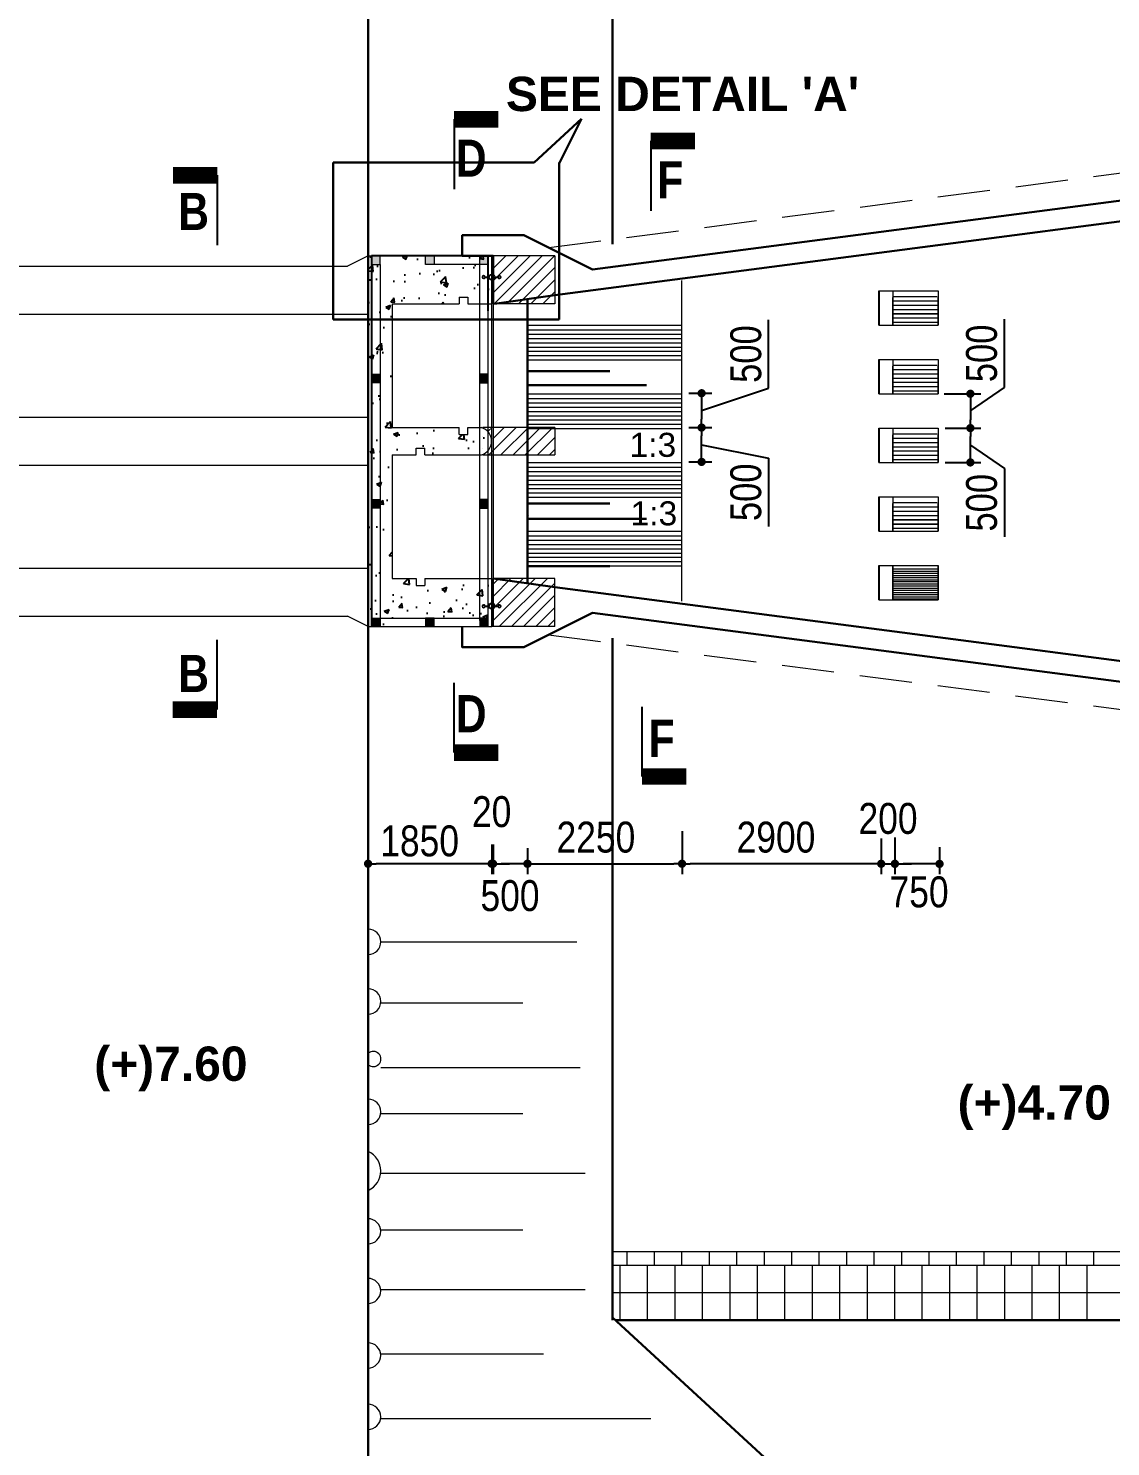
# Model space of a CAD drawing. Extents: x -358915 to 1258323, y -1667244 to -305611.
# Drawn here: x 172511 to 188271, y -1470152 to -1449496 of the extents above; entities that cross this region are included whole.
import ezdxf

# ---------------------------------------------------------------- set-up
doc = ezdxf.new("R2010")
doc.units = 0
doc.header["$LTSCALE"] = 300
doc.header["$MEASUREMENT"] = 0
for name, pattern in [('DASHED', [0.75, 0.5, -0.25]), ('DASHED2', [9.525, 6.35, -3.175]), ('DASHEDX2', [38.1, 25.4, -12.7]), ('HIDDEN', [0.375, 0.25, -0.125])]:
    doc.linetypes.add(name, pattern=pattern)
doc.layers.get('0').update_dxf_attribs({"linetype": 'CONTINUOUS'})
doc.layers.get('DEFPOINTS').update_dxf_attribs({"linetype": 'CONTINUOUS'})
for name, color, linetype, lineweight in [('Dim', 7, 'CONTINUOUS', 9), ('Dimension', 8, 'CONTINUOUS', 18), ('HATCH', 252, 'CONTINUOUS', 5), ('line2', 3, 'CONTINUOUS', 30), ('Railing', 8, 'CONTINUOUS', 0), ('Ralling', 5, 'CONTINUOUS', 18), ('slop', 8, 'CONTINUOUS', 9)]:
    doc.layers.add(name, color=color, linetype=linetype, lineweight=lineweight)
for name, color, linetype in [('DOTTED', 240, 'DASHED2'), ('HATCH-1', 8, 'CONTINUOUS'), ('LINE', 7, 'CONTINUOUS'), ('P1', 7, 'CONTINUOUS'), ('TEXT', 10, 'CONTINUOUS')]:
    doc.layers.add(name, color=color, linetype=linetype)
doc.styles.add('1-2', font='arial.ttf')
doc.styles.add('DIM', font='isocp3.shx')
doc.styles.add('dimText', font='ARIALN.TTF')
doc.styles.add('SH-T2', font='arial.ttf', dxfattribs={"width": 0.8})
doc.styles.add('text', font='ARIALN.TTF', dxfattribs={"height": 1.6})
doc.dimstyles.new('dim_240', dxfattribs={"dimtxt": 480, "dimasz": 480, "dimexe": 300, "dimexo": 200, "dimgap": 200, "dimtad": 1, "dimdec": 0, "dimzin": 0, "dimdsep": 46, "dimtxsty": 'DIM', "dimcen": 350, "dimclrd": 5, "dimclre": 5, "dimclrt": 7, "dimadec": 0, "dimazin": 0, "dimtfac": 1, "dimtdec": 0, "dimtmove": 0, "dimatfit": 3, "dimfxl": 20, "dimtolj": 1, "dimtzin": 0, "dimarcsym": 0})

# ---------------------------------------------------------------- blocks, each defined once
blk = doc.blocks.new('DS-3')
at = {"layer": 'Dim'}
h = blk.add_hatch(dxfattribs=at)
h.set_pattern_fill('ANSI31', color=8, scale=1000)
h.set_pattern_definition([(45, (-368944.44, -33694.11), (-88.388348, 88.388348), [])])
h.paths.add_polyline_path([(8700, 2700), (7800, 2700), (7800, 2000), (8700, 2000)])
h.paths.add_polyline_path([(7800, -2700), (8700, -2700), (8700, -2000), (7800, -2000)])
edge = h.paths.add_edge_path()
edge.add_line((8700, 0), (8700, 200))
edge.add_line((8700, 200), (7650, 200))
edge.add_arc((7591, 0), 208, -73.8048, 73.5759, ccw=False)
edge.add_line((7649, -200), (8701, -200))
edge.add_line((8701, -200), (8700, 0))
at = {"layer": 'HATCH-1', "ltscale": 2}
h = blk.add_hatch(dxfattribs=at)
h.set_pattern_fill('AR-CONC', color=8, scale=100, style=0)
h.paths.add_polyline_path([(7305, 2000), (7305, 2100), (7430, 2100), (7430, 2000), (7780, 2000), (7780, 2700), (5980, 2700), (5980, -2700), (7780, -2700), (7780, -2000), (6805, -2000), (6805, -2100), (6680, -2100), (6680, -2000), (6330, -2000), (6330, -200), (6680, -200), (6680, -100), (6805, -100), (6805, -200), (7630, -200, 0.748974), (7630, 200), (7430, 200), (7430, 100), (7305, 100), (7305, 200), (6330, 200), (6330, 2000)])
h = blk.add_hatch(dxfattribs=at)
h.set_pattern_fill('AR-CONC', color=8, scale=100, style=0)
h.paths.add_polyline_path([(-1245, 2503), (-1245, 2550), (-2120, 2550), (-2120, 2270, -0.419078), (-2071, 2232), (-2020, 2232, -8.877711), (-2020, 2222), (-2020, 2222, 8.877711), (-2020, 2232), (-2071, 2232), (-2071, 2222), (-2020, 2222, 8.882239), (-2020, 2232), (-2020, 2232, -8.877711), (-2020, 2222), (-2071, 2222, -0.419005), (-2120, 2184), (-2120, 1850), (-1770, 1850), (-1770, 1951), (-1645, 1951), (-1645, 1850), (-1245, 1850)])
h.paths.add_polyline_path([(-2016, 2227, 1), (-1982, 2227, 1)], flags=16)
h.paths.add_polyline_path([(-2020, 2222), (-2020, 2222, 8.867447), (-2020, 2232), (-2020, 2232), (-2020, 2232), (-2071, 2232), (-2071, 2232), (-2020, 2232, -8.867446)], flags=16)
h.paths.add_polyline_path([(-895, 2503), (-895, 2550), (-1245, 2550), (-1245, 2503), (-1245, 1850), (-895, 1850)])
h.paths.add_polyline_path([(-20, 2550), (-895, 2550), (-895, 2503), (-895, 1850), (-695, 1850), (-695, 1951), (-520, 1951), (-520, 1850), (-370, 1850), (-370, 350), (-520, 350), (-520, 224), (-695, 224), (-695, 350), (-895, 350), (-895, -350), (-695, -350), (-695, -249), (-695, -249), (-520, -249), (-520, -350), (-370, -350), (-370, -1850), (-520, -1850), (-520, -1950), (-695, -1950), (-695, -1850), (-895, -1850), (-895, -2550), (-20, -2550)])
h.paths.add_polyline_path([(-895, 350), (-1245, 350), (-1245, -350), (-895, -350)])
h.paths.add_polyline_path([(-1245, 350), (-1645, 350), (-1645, 223), (-1770, 223), (-1770, 350), (-1902, 350, 0.620862), (-1903, -350), (-1770, -350), (-1770, -249), (-1770, -249), (-1645, -249), (-1645, -350), (-1245, -350)])
h.paths.add_polyline_path([(-1245, -1850), (-1645, -1850), (-1645, -1950), (-1770, -1950), (-1770, -1850), (-2120, -1850), (-2120, -2174, -0.418968), (-2071, -2213), (-2020, -2213, -8.857815), (-2020, -2223), (-2020, -2223, 8.867447), (-2020, -2213), (-2020, -2213, -8.867447), (-2020, -2223), (-2020, -2223, 8.872577), (-2020, -2213), (-2071, -2213), (-2071, -2223), (-2020, -2223, 8.877711), (-2020, -2213), (-2020, -2213, -8.862934), (-2020, -2223), (-2020, -2223, 8.872576), (-2020, -2213), (-2020, -2213, -8.872577), (-2020, -2223), (-2071, -2223, -0.41897), (-2120, -2261), (-2120, -2550), (-1245, -2550)])
h.paths.add_polyline_path([(-2016, -2218, -1), (-1982, -2218, -1)], flags=16)
h.paths.add_polyline_path([(-895, -1850), (-1245, -1850), (-1245, -2550), (-895, -2550)])
at = {"color": 1, "elevation": 0}
for points in [[(7800, -2700), (7780, -2700), (7780, 2700), (7800, 2700)], [(-2120, -2550), (-2140, -2550), (-2140, 2550), (-2120, 2550)]]:
    blk.add_lwpolyline(points, close=True, dxfattribs=at)
at = {"lineweight": 18, "elevation": 0}
blk.add_lwpolyline([(-2120, -1850), (-2120, -2550), (-20, -2550), (-20, 2550), (-2120, 2550), (-2120, 1850), (-1770, 1850), (-1770, 1951), (-1645, 1951), (-1645, 1850), (-695, 1850), (-695, 1951), (-520, 1951), (-520, 1850), (-370, 1850), (-370, 350), (-520, 350), (-520, 224), (-695, 224), (-695, 350), (-1645, 350), (-1645, 223), (-1770, 223), (-1770, 350), (-1902, 350, 0.620862), (-1903, -350), (-1770, -350), (-1770, -249), (-1645, -249), (-1645, -350), (-695, -350), (-695, -249), (-520, -249), (-520, -350), (-370, -350), (-370, -1850), (-520, -1850), (-520, -1950), (-695, -1950), (-695, -1850), (-1645, -1850), (-1645, -1950), (-1770, -1950), (-1770, -1850), (-2120, -1850)], format="xyb", dxfattribs=at)
at = {"color": 7, "elevation": 0}
blk.add_lwpolyline([(-2120, 2550), (-2120, -2550)], dxfattribs=at)
at = {"layer": 'Dim', "color": 0, "linetype": 'DASHED2', "lineweight": 18, "ltscale": 700}
for p, q in [((8700, 2700, 0), (7800, 2700, 0)), ((8700, 2700, 0), (8700, 2000, 0)), ((8700, 2000, 0), (7800, 2000, 0)), ((8700, 200, 0), (7650, 200, 0)), ((7649, -200, 0), (8701, -200, 0)), ((8700, -2000, 0), (7800, -2000, 0)), ((8700, -2700, 0), (8700, -2000, 0)), ((8700, -2700, 0), (7800, -2700, 0))]:
    blk.add_line(p, q, dxfattribs=at)
at = {"layer": 'Dim', "color": 16, "linetype": 'Continuous'}
blk.add_line((1576, -2548, 0), (1576, -2548, 0), dxfattribs=at)
at = {"layer": 'Dim', "lineweight": 18, "ltscale": 500, "elevation": 0}
for points in [[(7685, 2395), (7735, 2395)], [(7685, 2395), (7735, 2395)], [(7685, 2395), (7735, 2395)], [(7685, 2395), (7735, 2395)], [(7685, 2385), (7735, 2385)], [(7685, 2385), (7735, 2385)], [(7685, 2385), (7735, 2385)], [(7685, 2385), (7735, 2385)], [(7822, 2395), (7872, 2395)], [(7822, 2395), (7872, 2395)], [(7822, 2395), (7872, 2395)], [(7822, 2395), (7872, 2395)], [(7822, 2385), (7872, 2385)], [(7822, 2385), (7872, 2385)], [(7822, 2385), (7872, 2385)], [(7822, 2385), (7872, 2385)], [(-2207, 2232), (-2158, 2232)], [(-2207, 2232), (-2158, 2232)], [(-2207, 2232), (-2158, 2232)], [(-2207, 2232), (-2158, 2232)], [(-2207, 2222), (-2158, 2222)], [(-2207, 2222), (-2158, 2222)], [(-2207, 2222), (-2158, 2222)], [(-2207, 2222), (-2158, 2222)], [(-2071, 2232), (-2020, 2232)], [(-2071, 2232), (-2020, 2232)], [(-2071, 2232), (-2020, 2232)], [(-2071, 2232), (-2020, 2232)], [(-2071, 2222), (-2020, 2222)], [(-2071, 2222), (-2020, 2222)], [(-2071, 2222), (-2020, 2222)], [(-2071, 2222), (-2020, 2222)], [(-2207, -2213), (-2158, -2213)], [(-2207, -2213), (-2158, -2213)], [(-2207, -2213), (-2158, -2213)], [(-2207, -2213), (-2158, -2213)], [(-2207, -2223), (-2158, -2223)], [(-2207, -2223), (-2158, -2223)], [(-2207, -2223), (-2158, -2223)], [(-2207, -2223), (-2158, -2223)], [(-2071, -2213), (-2020, -2213)], [(-2071, -2213), (-2020, -2213)], [(-2071, -2213), (-2020, -2213)], [(-2071, -2213), (-2020, -2213)], [(-2071, -2223), (-2020, -2223)], [(-2071, -2223), (-2020, -2223)], [(-2071, -2223), (-2020, -2223)], [(-2071, -2223), (-2020, -2223)], [(7685, -2398), (7735, -2398)], [(7685, -2398), (7735, -2398)], [(7685, -2398), (7735, -2398)], [(7685, -2398), (7735, -2398)], [(7685, -2408), (7735, -2408)], [(7685, -2408), (7735, -2408)], [(7685, -2408), (7735, -2408)], [(7685, -2408), (7735, -2408)], [(7822, -2398), (7872, -2398)], [(7822, -2398), (7872, -2398)], [(7822, -2398), (7872, -2398)], [(7822, -2398), (7872, -2398)], [(7822, -2408), (7872, -2408)], [(7822, -2408), (7872, -2408)], [(7822, -2408), (7872, -2408)], [(7822, -2408), (7872, -2408)]]:
    blk.add_lwpolyline(points, dxfattribs=at)
at = {"layer": 'Dim', "color": 0, "linetype": 'DASHED2', "lineweight": 18, "ltscale": 700, "elevation": 0}
blk.add_lwpolyline([(8700, 200), (8701, -200)], dxfattribs=at)
at = {"layer": 'Dim', "lineweight": 18, "ltscale": 500}
for centre, radius in [((7663, 2390, 0), 17.1), ((7663, 2390, 0), 17.1), ((7663, 2390, 0), 17.1), ((7663, 2390, 0), 17.1), ((7780, 2389, 0), 43.7), ((7780, 2389, 0), 43.7), ((7780, 2389, 0), 43.7), ((7780, 2389, 0), 43.7), ((7780, 2389, 0), 34.7), ((7894, 2390, 0), 17.1), ((7894, 2390, 0), 17.1), ((7894, 2390, 0), 17.1), ((7894, 2390, 0), 17.1), ((-2229, 2227, 0), 17.1), ((-2229, 2227, 0), 17.1), ((-2229, 2227, 0), 17.1), ((-2229, 2227, 0), 17.1), ((-2114, 2227, 0), 43.7), ((-2114, 2227, 0), 43.7), ((-2114, 2227, 0), 43.7), ((-2114, 2227, 0), 43.7), ((-2114, 2227, 0), 33.9), ((-2114, 2227, 0), 33.9), ((-2114, 2227, 0), 33.9), ((-2114, 2227, 0), 33.9), ((-1999, 2227, 0), 17.1), ((-2229, -2218, 0), 17.1), ((-2229, -2218, 0), 17.1), ((-2229, -2218, 0), 17.1), ((-2229, -2218, 0), 17.1), ((-2114, -2218, 0), 43.7), ((-2114, -2218, 0), 43.7), ((-2114, -2218, 0), 43.7), ((-2114, -2218, 0), 43.7), ((-2114, -2218, 0), 33.9), ((-2114, -2218, 0), 33.9), ((-2114, -2218, 0), 33.9), ((-2114, -2218, 0), 33.9), ((-1999, -2218, 0), 17.1), ((7663, -2403, 0), 17.1), ((7663, -2403, 0), 17.1), ((7663, -2403, 0), 17.1), ((7663, -2403, 0), 17.1), ((7780, -2401, 0), 43.7), ((7780, -2401, 0), 43.7), ((7780, -2401, 0), 43.7), ((7780, -2401, 0), 43.7), ((7780, -2401, 0), 34.7), ((7894, -2403, 0), 17.1), ((7894, -2403, 0), 17.1), ((7894, -2403, 0), 17.1), ((7894, -2403, 0), 17.1)]:
    blk.add_circle(centre, radius, dxfattribs=at)
for centre, start, end in [((7663, 2390, 0), 12.861, 347.139), ((7663, 2390, 0), 12.861, 347.139), ((7663, 2390, 0), 12.861, 347.139), ((7663, 2390, 0), 12.861, 347.139), ((7894, 2390, 0), 192.861, 167.139), ((7894, 2390, 0), 192.861, 167.139), ((7894, 2390, 0), 192.861, 167.139), ((7894, 2390, 0), 192.861, 167.139), ((-2229, 2227, 0), 12.861, 347.139), ((-2229, 2227, 0), 12.861, 347.139), ((-2229, 2227, 0), 12.861, 347.139), ((-2229, 2227, 0), 12.861, 347.139), ((-1999, 2227, 0), 192.861, 167.139), ((-1999, 2227, 0), 192.861, 167.139), ((-1999, 2227, 0), 192.861, 167.139), ((-1999, 2227, 0), 192.861, 167.139), ((-2229, -2218, 0), 12.861, 347.139), ((-2229, -2218, 0), 12.861, 347.139), ((-2229, -2218, 0), 12.861, 347.139), ((-2229, -2218, 0), 12.861, 347.139), ((-1999, -2218, 0), 192.861, 167.139), ((-1999, -2218, 0), 192.861, 167.139), ((-1999, -2218, 0), 192.861, 167.139), ((-1999, -2218, 0), 192.861, 167.139), ((7663, -2403, 0), 12.861, 347.139), ((7663, -2403, 0), 12.861, 347.139), ((7663, -2403, 0), 12.861, 347.139), ((7663, -2403, 0), 12.861, 347.139), ((7894, -2403, 0), 192.861, 167.139), ((7894, -2403, 0), 192.861, 167.139), ((7894, -2403, 0), 192.861, 167.139), ((7894, -2403, 0), 192.861, 167.139)]:
    blk.add_arc(centre, 22, start, end, dxfattribs=at)
at = {"layer": 'LINE', "lineweight": 18}
for p, q in [((-1770, 1850, 0), (-1770, 1951, 0)), ((-1770, -350, 0), (-1770, -249, 0)), ((-1770, -249, 0), (-1645, -249, 0)), ((-1645, -249, 0), (-1645, -350, 0)), ((-695, -350, 0), (-695, -249, 0)), ((-695, -249, 0), (-520, -249, 0)), ((-520, -249, 0), (-520, -350, 0))]:
    blk.add_line(p, q, dxfattribs=at)
at = {"layer": 'LINE', "color": 8, "linetype": 'DASHED', "lineweight": 18, "ltscale": 600000}
for p, q in [((-20, 350, 0), (5980, 350, 0)), ((-20, -350, 0), (5978, -350, 0))]:
    blk.add_line(p, q, dxfattribs=at)
at = {"layer": 'LINE', "lineweight": 18, "ltscale": 2, "elevation": 0}
for points in [[(5980, 2700), (7780, 2700)], [(5980, 2700), (5980, -2700)], [(7780, 2700), (7780, 2000)], [(7305, 2100), (7430, 2100)], [(7305, 2100), (7305, 2000)], [(7430, 2100), (7430, 2000)], [(6330, 2000), (7305, 2000)], [(6330, 2000), (6330, 200)], [(7430, 2000), (7780, 2000)], [(6330, 200), (7305, 200)], [(7305, 100), (7305, 200)], [(7305, 100), (7430, 100)], [(7430, 200), (7630, 200)], [(7430, 100), (7430, 200)], [(6330, -200), (6680, -200)], [(6330, -200), (6330, -2000)], [(6680, -100), (6805, -100)], [(6680, -200), (6680, -100)], [(6805, -200), (6805, -100)], [(6805, -200), (7630, -200)], [(7780, 0), (7780, 0)], [(6330, -2000), (6680, -2000)], [(6680, -2000), (6680, -2100)], [(6805, -2000), (7780, -2000)], [(6805, -2000), (6805, -2100)], [(7780, -2000), (7780, -2700)], [(6680, -2100), (6805, -2100)], [(5980, -2700), (7780, -2700)]]:
    blk.add_lwpolyline(points, dxfattribs=at)
at = {"layer": 'LINE', "color": 8, "linetype": 'DASHED', "lineweight": 18, "ltscale": 600000, "elevation": 0}
for points in [[(-20, 1850), (5980, 1850)], [(-20, -1850), (5980, -1850)]]:
    blk.add_lwpolyline(points, dxfattribs=at)
at = {"layer": 'LINE', "lineweight": 18, "ltscale": 2}
blk.add_arc((7571, 0, 0), 208, 286.2767, 73.7233, dxfattribs=at)
at = {"layer": 'Ralling', "color": 7, "lineweight": 18, "ltscale": 150}
for p, q in [((-170, 2550, 0), (5680, 2550, 0)), ((-20, -2550, 0), (5680, -2550, 0))]:
    blk.add_line(p, q, dxfattribs=at)
at = {"layer": 'Ralling', "color": 7, "lineweight": 18, "ltscale": 150, "elevation": 0}
for points in [[(5980, 2700), (5680, 2550)], [(5980, -2700), (5680, -2550)]]:
    blk.add_lwpolyline(points, dxfattribs=at)
blk = doc.blocks.new('_Dot')
at = {"color": 0, "linetype": 'ByBlock', "lineweight": -2}
blk.add_line((-0.5, 0), (-1, 0), dxfattribs=at)
at = {"color": 0, "linetype": 'ByBlock', "const_width": 0.5}
blk.add_lwpolyline([(-0.25, 0, 1), (0.25, 0, 1)], format="xyb", close=True, dxfattribs=at)
blk = doc.blocks.new('*D183')
at = {"layer": 'DEFPOINTS', "color": 0, "transparency": 16777216}
for p in [(185130, -1461367), (185780, -1461321), (185130, -1461665)]:
    blk.add_point(p, dxfattribs=at)
at = {"layer": 'Dim', "color": 5, "lineweight": -2, "transparency": 16777216}
for p, q in [((185780, -1461421), (185780, -1461815)), ((185130, -1461467), (185130, -1461815)), ((185660, -1461665), (185250, -1461665))]:
    blk.add_line(p, q, dxfattribs=at)
at = {"layer": 'Dim', "color": 5, "lineweight": -2, "transparency": 16777216, "xscale": 120, "yscale": 120, "zscale": 120, "rotation": 180}
blk.add_blockref('_Dot', (185130, -1461665), dxfattribs=at)
at = {"layer": 'Dim', "color": 5, "lineweight": -2, "transparency": 16777216, "xscale": 120, "yscale": 120, "zscale": 120}
blk.add_blockref('_Dot', (185780, -1461665), dxfattribs=at)
at = {"layer": 'Dim', "color": 7, "transparency": 16777216, "insert": (185482, -1462076), "char_height": 450, "attachment_point": 5, "style": 'dimText'}
blk.add_mtext('\\A1;750', dxfattribs=at)
blk = doc.blocks.new('*D184')
at = {"layer": 'DEFPOINTS', "color": 0, "transparency": 16777216}
for p in [(177458, -1461100), (179258, -1461385), (177458, -1461663)]:
    blk.add_point(p, dxfattribs=at)
at = {"layer": 'Dim', "color": 5, "lineweight": -2, "transparency": 16777216}
for p, q in [((177458, -1461200), (177458, -1461813)), ((179258, -1461485), (179258, -1461813)), ((179138, -1461663), (177578, -1461663))]:
    blk.add_line(p, q, dxfattribs=at)
at = {"layer": 'Dim', "color": 5, "lineweight": -2, "transparency": 16777216, "xscale": 120, "yscale": 120, "zscale": 120, "rotation": 180}
blk.add_blockref('_Dot', (177458, -1461663), dxfattribs=at)
at = {"layer": 'Dim', "color": 5, "lineweight": -2, "transparency": 16777216, "xscale": 120, "yscale": 120, "zscale": 120}
blk.add_blockref('_Dot', (179258, -1461663), dxfattribs=at)
at = {"layer": 'Dim', "color": 7, "transparency": 16777216, "insert": (178209, -1461333), "char_height": 450, "attachment_point": 5, "style": 'dimText'}
blk.add_mtext('\\A1;1850', dxfattribs=at)
blk = doc.blocks.new('*D185')
at = {"layer": 'DEFPOINTS', "color": 0, "transparency": 16777216}
for p in [(184930, -1461196), (185130, -1461183), (185130, -1461663)]:
    blk.add_point(p, dxfattribs=at)
at = {"layer": 'Dim', "color": 5, "lineweight": -2, "transparency": 16777216}
for p, q in [((184930, -1461296), (184930, -1461813)), ((185130, -1461283), (185130, -1461813)), ((184810, -1461663), (184690, -1461663)), ((184930, -1461663), (185130, -1461663)), ((185250, -1461663), (185370, -1461663))]:
    blk.add_line(p, q, dxfattribs=at)
at = {"layer": 'Dim', "color": 5, "lineweight": -2, "transparency": 16777216, "xscale": 120, "yscale": 120, "zscale": 120}
blk.add_blockref('_Dot', (184930, -1461663), dxfattribs=at)
at = {"layer": 'Dim', "color": 5, "lineweight": -2, "transparency": 16777216, "xscale": 120, "yscale": 120, "zscale": 120, "rotation": 180}
blk.add_blockref('_Dot', (185130, -1461663), dxfattribs=at)
at = {"layer": 'Dim', "color": 7, "transparency": 16777216, "insert": (185030, -1461006), "char_height": 450, "attachment_point": 5, "style": 'dimText'}
blk.add_mtext('\\A1;200', dxfattribs=at)
blk = doc.blocks.new('*D186')
at = {"layer": 'DEFPOINTS', "color": 0, "transparency": 16777216}
for p in [(179278, -1461336), (179778, -1461336), (179278, -1461663)]:
    blk.add_point(p, dxfattribs=at)
at = {"layer": 'Dim', "color": 5, "lineweight": -2, "transparency": 16777216}
for p, q in [((179278, -1461436), (179278, -1461813)), ((179778, -1461436), (179778, -1461813)), ((179658, -1461663), (179398, -1461663))]:
    blk.add_line(p, q, dxfattribs=at)
at = {"layer": 'Dim', "color": 5, "lineweight": -2, "transparency": 16777216, "xscale": 120, "yscale": 120, "zscale": 120, "rotation": 180}
blk.add_blockref('_Dot', (179278, -1461663), dxfattribs=at)
at = {"layer": 'Dim', "color": 5, "lineweight": -2, "transparency": 16777216, "xscale": 120, "yscale": 120, "zscale": 120}
blk.add_blockref('_Dot', (179778, -1461663), dxfattribs=at)
at = {"layer": 'Dim', "color": 7, "transparency": 16777216, "insert": (179525, -1462130), "char_height": 450, "attachment_point": 5, "style": 'dimText'}
blk.add_mtext('\\A1;500', dxfattribs=at)
blk = doc.blocks.new('*D188')
at = {"layer": 'DEFPOINTS', "color": 0, "transparency": 16777216}
for p in [(179258, -1461284), (179278, -1461284), (179278, -1461663)]:
    blk.add_point(p, dxfattribs=at)
at = {"layer": 'Dim', "color": 5, "lineweight": -2, "transparency": 16777216}
for p, q in [((179258, -1461384), (179258, -1461813)), ((179278, -1461384), (179278, -1461813)), ((179138, -1461663), (179018, -1461663)), ((179258, -1461663), (179278, -1461663)), ((179398, -1461663), (179518, -1461663))]:
    blk.add_line(p, q, dxfattribs=at)
at = {"layer": 'Dim', "color": 5, "lineweight": -2, "transparency": 16777216, "xscale": 120, "yscale": 120, "zscale": 120}
blk.add_blockref('_Dot', (179258, -1461663), dxfattribs=at)
at = {"layer": 'Dim', "color": 5, "lineweight": -2, "transparency": 16777216, "xscale": 120, "yscale": 120, "zscale": 120, "rotation": 180}
blk.add_blockref('_Dot', (179278, -1461663), dxfattribs=at)
at = {"layer": 'Dim', "color": 7, "transparency": 16777216, "insert": (179258, -1460907), "char_height": 450, "attachment_point": 5, "style": 'dimText'}
blk.add_mtext('\\A1;20', dxfattribs=at)
blk = doc.blocks.new('sec')
at = {"layer": 'TEXT', "color": 5, "const_width": 200}
blk.add_lwpolyline([(0, 0), (0, 537)], dxfattribs=at)
at = {"layer": 'TEXT', "color": 5}
blk.add_lwpolyline([(0, 0), (-848, 0)], dxfattribs=at)
blk = doc.blocks.new('*D207')
at = {"layer": 'DEFPOINTS', "color": 0, "transparency": 16777216}
for p in [(182030, -1461089), (179780, -1461336), (182030, -1461663)]:
    blk.add_point(p, dxfattribs=at)
at = {"layer": 'Dim', "color": 5, "lineweight": -2, "transparency": 16777216}
for p, q in [((182030, -1461189), (182030, -1461813)), ((179780, -1461436), (179780, -1461813)), ((179900, -1461663), (181910, -1461663))]:
    blk.add_line(p, q, dxfattribs=at)
at = {"layer": 'Dim', "color": 5, "lineweight": -2, "transparency": 16777216, "xscale": 120, "yscale": 120, "zscale": 120, "rotation": 180}
blk.add_blockref('_Dot', (179780, -1461663), dxfattribs=at)
at = {"layer": 'Dim', "color": 5, "lineweight": -2, "transparency": 16777216, "xscale": 120, "yscale": 120, "zscale": 120}
blk.add_blockref('_Dot', (182030, -1461663), dxfattribs=at)
at = {"layer": 'Dim', "color": 7, "transparency": 16777216, "insert": (180776, -1461278), "char_height": 450, "attachment_point": 5, "style": 'dimText'}
blk.add_mtext('\\A1;2250', dxfattribs=at)
blk = doc.blocks.new('*D208')
at = {"layer": 'DEFPOINTS', "color": 0, "transparency": 16777216}
for p in [(182030, -1461089), (184930, -1461241), (182030, -1461663)]:
    blk.add_point(p, dxfattribs=at)
at = {"layer": 'Dim', "color": 5, "lineweight": -2, "transparency": 16777216}
for p, q in [((182030, -1461189), (182030, -1461813)), ((184930, -1461341), (184930, -1461813)), ((184810, -1461663), (182150, -1461663))]:
    blk.add_line(p, q, dxfattribs=at)
at = {"layer": 'Dim', "color": 5, "lineweight": -2, "transparency": 16777216, "xscale": 120, "yscale": 120, "zscale": 120, "rotation": 180}
blk.add_blockref('_Dot', (182030, -1461663), dxfattribs=at)
at = {"layer": 'Dim', "color": 5, "lineweight": -2, "transparency": 16777216, "xscale": 120, "yscale": 120, "zscale": 120}
blk.add_blockref('_Dot', (184930, -1461663), dxfattribs=at)
at = {"layer": 'Dim', "color": 7, "transparency": 16777216, "insert": (183398, -1461278), "char_height": 450, "attachment_point": 5, "style": 'dimText'}
blk.add_mtext('\\A1;2900', dxfattribs=at)
blk = doc.blocks.new('Ralling02')
at = {"layer": 'Dim'}
h = blk.add_hatch(dxfattribs=at)
h.set_pattern_fill('ANSI31', color=15)
h.set_pattern_definition([(45, (350, -100), (-0.0883883476, 0.0883883476), [])])
h.paths.add_polyline_path([(-1700, -5275), (-1700, -5400), (-1575, -5400), (-1575, -5275)])
h = blk.add_hatch(dxfattribs=at)
h.set_pattern_fill('ANSI31', color=15)
h.set_pattern_definition([(45, (199.9996, -100), (-0.0883883476, 0.0883883476), [])])
h.paths.add_polyline_path([(-788, -5400), (-788, -5275), (-913, -5275), (-913, -5400)])
h = blk.add_hatch(dxfattribs=at)
h.set_pattern_fill('ANSI31', color=15)
h.set_pattern_definition([(45, (50, -100), (-0.0883883476, 0.0883883476), [])])
h.paths.add_polyline_path([(0, -5275), (-125, -5275), (-125, -5400), (0, -5400)])
at = {"layer": 'slop'}
h = blk.add_hatch(color=15, dxfattribs=at)
h.paths.add_polyline_path([(-1700, 0), (-1700, -125), (-1575, -125), (-1575, 0)])
h.paths.add_polyline_path([(-913, 0), (-913, -125), (-788, -125), (-788, 0)])
h.paths.add_polyline_path([(0, 0), (-125, 0), (-125, -125), (0, -125)])
for points in [[(-1575, -1725), (-1700, -1725), (-1700, -1850), (-1575, -1850)], [(0, -1725), (-125, -1725), (-125, -1850), (0, -1850)], [(-1575, -3550), (-1700, -3550), (-1700, -3675), (-1575, -3675)], [(0, -3550), (-125, -3550), (-125, -3675), (0, -3675)]]:
    blk.add_hatch(color=15, dxfattribs=at).paths.add_polyline_path(points)
at = {"layer": 'Dim', "ltscale": 500}
blk.add_lwpolyline([(-1700, -5400), (0, -5400), (0, 0), (-1700, 0)], close=True, dxfattribs=at)
blk.add_lwpolyline([(-1575, -125), (-1575, -125), (-1575, -5275), (-125, -5275), (-125, -125), (-913, -125)], dxfattribs=at)
at = {"layer": 'P1', "color": 8, "linetype": 'DASHED', "ltscale": 800000}
for p, q in [((0, 0), (-1700, 0)), ((-1700, 0), (-1700, -5400)), ((0, -801), (0, 0))]:
    blk.add_line(p, q, dxfattribs=at)
at = {"layer": 'Railing', "ltscale": 500}
for points in [[(-1700, -125), (-1575, -125), (-1575, 0), (-1700, 0)], [(0, -125), (-125, -125), (-125, 0), (0, 0)], [(-788, -125), (-913, -125), (-913, 0), (-788, 0)], [(-1700, -1725), (-1575, -1725), (-1575, -1850), (-1700, -1850)], [(0, -1725), (-125, -1725), (-125, -1850), (0, -1850)], [(-1700, -3550), (-1575, -3550), (-1575, -3675), (-1700, -3675)], [(0, -3550), (-125, -3550), (-125, -3675), (0, -3675)], [(-1700, -5275), (-1575, -5275), (-1575, -5400), (-1700, -5400)], [(-788, -5275), (-913, -5275), (-913, -5400), (-788, -5400)], [(0, -5275), (-125, -5275), (-125, -5400), (0, -5400)]]:
    blk.add_lwpolyline(points, close=True, dxfattribs=at)
blk = doc.blocks.new('*D1375')
at = {"layer": 'DEFPOINTS', "color": 0, "transparency": 16777216}
for p in [(182029, -1455310), (182315, -1455310), (182029, -1455810)]:
    blk.add_point(p, dxfattribs=at)
at = {"layer": 'Dim', "color": 5, "lineweight": -2, "transparency": 16777216}
for p, q in [((182129, -1455310), (182465, -1455310)), ((182315, -1455690), (182315, -1455430)), ((182315, -1455560), (183291, -1455756)), ((182129, -1455810), (182465, -1455810)), ((183291, -1455756), (183291, -1456750))]:
    blk.add_line(p, q, dxfattribs=at)
at = {"layer": 'Dim', "color": 5, "lineweight": -2, "transparency": 16777216, "xscale": 120, "yscale": 120, "zscale": 120}
for p, rotation in [((182315, -1455310), 90), ((182315, -1455810), 270)]:
    blk.add_blockref('_Dot', p, dxfattribs=dict(at, rotation=rotation))
at = {"layer": 'Dim', "color": 7, "transparency": 16777216, "insert": (182961, -1456253), "char_height": 450, "attachment_point": 5, "rotation": 90, "style": 'SH-T2'}
blk.add_mtext('\\A1;500', dxfattribs=at)
blk = doc.blocks.new('*D1376')
at = {"layer": 'DEFPOINTS', "color": 0, "transparency": 16777216}
for p in [(185748, -1454818), (185761, -1455318), (186229, -1455318)]:
    blk.add_point(p, dxfattribs=at)
at = {"layer": 'Dim', "color": 5, "lineweight": -2, "transparency": 16777216}
for p, q in [((186724, -1454727), (186724, -1453733)), ((185848, -1454818), (186379, -1454818)), ((186229, -1455068), (186724, -1454727)), ((186229, -1454938), (186229, -1455198)), ((185861, -1455318), (186379, -1455318))]:
    blk.add_line(p, q, dxfattribs=at)
at = {"layer": 'Dim', "color": 5, "lineweight": -2, "transparency": 16777216, "xscale": 120, "yscale": 120, "zscale": 120}
for p, rotation in [((186229, -1454818), 90), ((186229, -1455318), 270)]:
    blk.add_blockref('_Dot', p, dxfattribs=dict(at, rotation=rotation))
at = {"layer": 'Dim', "color": 7, "transparency": 16777216, "insert": (186394, -1454230), "char_height": 450, "attachment_point": 5, "rotation": 90, "style": 'SH-T2'}
blk.add_mtext('\\A1;500', dxfattribs=at)
blk = doc.blocks.new('*D1377')
at = {"layer": 'DEFPOINTS', "color": 0, "transparency": 16777216}
for p in [(182029, -1454810), (182029, -1455310), (182315, -1455310)]:
    blk.add_point(p, dxfattribs=at)
at = {"layer": 'Dim', "color": 5, "lineweight": -2, "transparency": 16777216}
for p, q in [((183291, -1454737), (183291, -1453743)), ((182129, -1454810), (182465, -1454810)), ((182315, -1455060), (183291, -1454737)), ((182315, -1454930), (182315, -1455190)), ((182129, -1455310), (182465, -1455310))]:
    blk.add_line(p, q, dxfattribs=at)
at = {"layer": 'Dim', "color": 5, "lineweight": -2, "transparency": 16777216, "xscale": 120, "yscale": 120, "zscale": 120}
for p, rotation in [((182315, -1454810), 90), ((182315, -1455310), 270)]:
    blk.add_blockref('_Dot', p, dxfattribs=dict(at, rotation=rotation))
at = {"layer": 'Dim', "color": 7, "transparency": 16777216, "insert": (182961, -1454240), "char_height": 450, "attachment_point": 5, "rotation": 90, "style": 'SH-T2'}
blk.add_mtext('\\A1;500', dxfattribs=at)
blk = doc.blocks.new('*D1378')
at = {"layer": 'DEFPOINTS', "color": 0, "transparency": 16777216}
for p in [(185761, -1455318), (186229, -1455318), (185761, -1455818)]:
    blk.add_point(p, dxfattribs=at)
at = {"layer": 'Dim', "color": 5, "lineweight": -2, "transparency": 16777216}
for p, q in [((185861, -1455318), (186379, -1455318)), ((186229, -1455698), (186229, -1455438)), ((186229, -1455568), (186724, -1455908)), ((185861, -1455818), (186379, -1455818)), ((186724, -1455908), (186724, -1456902))]:
    blk.add_line(p, q, dxfattribs=at)
at = {"layer": 'Dim', "color": 5, "lineweight": -2, "transparency": 16777216, "xscale": 120, "yscale": 120, "zscale": 120}
for p, rotation in [((186229, -1455318), 90), ((186229, -1455818), 270)]:
    blk.add_blockref('_Dot', p, dxfattribs=dict(at, rotation=rotation))
at = {"layer": 'Dim', "color": 7, "transparency": 16777216, "insert": (186394, -1456405), "char_height": 450, "attachment_point": 5, "rotation": 90, "style": 'SH-T2'}
blk.add_mtext('\\A1;500', dxfattribs=at)

msp = doc.modelspace()

# ---------------------------------------------------------------- hatches: boundary and pattern name
at = {"layer": 'Dimension', "lineweight": 13, "ltscale": 2}
h = msp.add_hatch(dxfattribs=at)
h.set_pattern_fill('ANSI31', color=14, scale=500, angle=135, style=0)
h.set_pattern_definition([(7e-15, (348536.16, 1098.65), (1e-14, -62.5), [])])
h.paths.add_polyline_path([(185098.6, -1453797), (185747.5, -1453797), (185747.5, -1453347), (185097.5, -1453347)])
h = msp.add_hatch(dxfattribs=at)
h.set_pattern_fill('ANSI31', color=14, scale=500, angle=135, style=0)
h.set_pattern_definition([(7e-15, (348536.16, 161.434), (1e-14, -62.5), [])])
h.paths.add_polyline_path([(185098.6, -1453834.2), (185747.5, -1453834.2), (185747.5, -1453384.2), (185097.5, -1453384.2)])
h = msp.add_hatch(dxfattribs=at)
h.set_pattern_fill('ANSI31', color=14, scale=500, angle=135, style=0)
h.set_pattern_definition([(7e-15, (348167.67, -74.926), (1e-14, -62.5), [])])
h.paths.add_polyline_path([(179778.8, -1453825.6), (179778.8, -1454325.6), (182029.1, -1454325.6), (182029.1, -1453825.6)])
h.paths.add_polyline_path([(179778.8, -1454825.6), (179778.8, -1455325.6), (182029.1, -1455325.6), (182029.1, -1454825.6)])
h.paths.add_polyline_path([(179778.8, -1455826), (179778.8, -1456326), (182029.1, -1456326), (182029.1, -1455826)])
h.paths.add_polyline_path([(179778.8, -1456826), (179778.8, -1457326), (182029.1, -1457326), (182029.1, -1456826)])
h = msp.add_hatch(dxfattribs=at)
h.set_pattern_fill('ANSI31', color=14, scale=500, angle=135, style=0)
h.set_pattern_definition([(7e-15, (348536.16, -838.566), (1e-14, -62.5), [])])
h.paths.add_polyline_path([(185098.6, -1454834.2), (185747.5, -1454834.2), (185747.5, -1454384.2), (185097.5, -1454384.2)])
h = msp.add_hatch(dxfattribs=at)
h.set_pattern_fill('ANSI31', color=14, scale=500, angle=135, style=0)
h.set_pattern_definition([(7e-15, (348536.16, -901.35), (1e-14, -62.5), [])])
h.paths.add_polyline_path([(185098.6, -1455797), (185747.5, -1455797), (185747.5, -1455347), (185097.5, -1455347)])
h = msp.add_hatch(dxfattribs=at)
h.set_pattern_fill('ANSI31', color=14, scale=500, angle=135, style=0)
h.set_pattern_definition([(7e-15, (348536.16, -1838.566), (1e-14, -62.5), [])])
h.paths.add_polyline_path([(185098.6, -1455834.2), (185747.5, -1455834.2), (185747.5, -1455384.2), (185097.5, -1455384.2)])
h = msp.add_hatch(dxfattribs=at)
h.set_pattern_fill('ANSI31', color=14, scale=500, angle=135, style=0)
h.set_pattern_definition([(7e-15, (348536.16, -1027.72), (1e-14, -62.5), [])])
h.paths.add_polyline_path([(185098.6, -1456823.4), (185747.5, -1456823.4), (185747.5, -1456373.4), (185097.5, -1456373.4)])
h = msp.add_hatch(dxfattribs=at)
h.set_pattern_fill('ANSI31', color=14, scale=500, angle=135, style=0)
h.set_pattern_definition([(7e-15, (348536.16, -2838.566), (1e-14, -62.5), [])])
h.paths.add_polyline_path([(185098.6, -1456834.2), (185747.5, -1456834.2), (185747.5, -1456384.2), (185097.5, -1456384.2)])
h = msp.add_hatch(dxfattribs=at)
h.set_pattern_fill('ANSI31', color=14, scale=500, angle=135, style=0)
h.set_pattern_definition([(7e-15, (348536.16, -1116.575), (1e-14, -62.5), [])])
h.paths.add_polyline_path([(185098.6, -1457811.9), (185747.5, -1457811.9), (185747.5, -1457361.9), (185097.5, -1457361.9)])
h = msp.add_hatch(dxfattribs=at)
h.set_pattern_fill('ANSI31', color=14, scale=500, angle=135, style=0)
h.set_pattern_definition([(7e-15, (348536.16, -3838.25), (1e-14, -62.5), [])])
h.paths.add_polyline_path([(185098.6, -1457833.9), (185747.5, -1457833.9), (185747.5, -1457383.9), (185097.5, -1457383.9)])

# ---------------------------------------------------------------- linework, layer by layer
at = {"layer": 'Dimension', "color": 0, "lineweight": 30, "ltscale": 2}
for p, q in [((179278.2, -1452809.1, 0), (178828.5, -1452809.1, 0)), ((179278.2, -1453509, 0), (179278.2, -1452809.1, 0)), ((179778.7, -1453437.2, 0), (179778.7, -1457584.6, 0))]:
    msp.add_line(p, q, dxfattribs=at)
at = {"layer": 'Dimension', "color": 0, "lineweight": 13, "ltscale": 2}
for p, q in [((182029.1, -1457840.6), (182029.1, -1453168.2)), ((182029.1, -1457840.6), (182029.1, -1453314.4)), ((182029.1, -1457840.6), (182029.1, -1453350)), ((184897.5, -1453317.6), (185747.5, -1453317.6)), ((184897.5, -1453317.6), (185760.9, -1453317.6)), ((184897.5, -1453317.6), (184897.5, -1453817.6)), ((185098.6, -1453317.6), (185098.6, -1453817.6)), ((185760.9, -1453317.6), (185760.9, -1453817.6)), ((184897.5, -1453817.6), (184897.5, -1453417.6)), ((185098.6, -1453817.6), (185098.6, -1453417.6)), ((185760.9, -1453817.6), (185760.9, -1453417.6)), ((184897.5, -1453817.6), (185747.5, -1453817.6)), ((184897.5, -1453817.6), (185760.9, -1453817.6)), ((184897.5, -1454317.6), (185760.9, -1454317.6)), ((184897.5, -1454317.6), (184897.5, -1454817.6)), ((185098.6, -1454317.6), (185098.6, -1454817.6)), ((185760.9, -1454317.6), (185760.9, -1454817.6)), ((184897.5, -1454817.6), (184897.5, -1454417.6)), ((185098.6, -1454817.6), (185098.6, -1454417.6)), ((185760.9, -1454817.6), (185760.9, -1454417.6)), ((184897.5, -1454817.6), (185747.5, -1454817.6)), ((184897.5, -1454817.6), (185760.9, -1454817.6)), ((184897.5, -1455317.6), (185747.5, -1455317.6)), ((184897.5, -1455317.6), (185760.9, -1455317.6)), ((184897.5, -1455317.6), (184897.5, -1455817.6)), ((184897.5, -1455817.6), (184897.5, -1455417.6)), ((185098.6, -1455317.6), (185098.6, -1455817.6)), ((185098.6, -1455817.6), (185098.6, -1455417.6)), ((185760.9, -1455317.6), (185760.9, -1455817.6)), ((185760.9, -1455817.6), (185760.9, -1455417.6)), ((184897.5, -1455817.6), (185747.5, -1455817.6)), ((184897.5, -1455817.6), (185760.9, -1455817.6)), ((184897.5, -1456317.6), (185747.5, -1456317.6)), ((184897.5, -1456317.6), (184897.5, -1456767.6)), ((184897.5, -1456317.6), (185747.5, -1456317.6)), ((184897.5, -1456317.6), (185760.9, -1456317.6)), ((184897.5, -1456317.6), (184897.5, -1456817.6)), ((184897.5, -1456817.6), (184897.5, -1456417.6)), ((185098.6, -1456317.6), (185098.6, -1456767.6)), ((185098.6, -1456317.6), (185098.6, -1456817.6)), ((185098.6, -1456817.6), (185098.6, -1456417.6)), ((185760.9, -1456317.6), (185760.9, -1456767.6)), ((185760.9, -1456317.6), (185760.9, -1456817.6)), ((185760.9, -1456817.6), (185760.9, -1456417.6)), ((184897.5, -1456817.6), (185747.5, -1456817.6)), ((184897.5, -1456817.6), (185760.9, -1456817.6)), ((184897.5, -1457767.3), (184897.5, -1457317.3)), ((184897.5, -1457317.3), (185747.5, -1457317.3)), ((184897.5, -1457317.3), (185747.5, -1457317.3)), ((184897.5, -1457317.3), (184897.5, -1457767.3)), ((184897.5, -1457317.3), (185747.5, -1457317.3)), ((184897.5, -1457317.3), (185760.9, -1457317.3)), ((184897.5, -1457317.3), (184897.5, -1457817.3)), ((184897.5, -1457817.3), (184897.5, -1457417.3)), ((185098.6, -1457767.3), (185098.6, -1457317.3)), ((185098.6, -1457317.3), (185098.6, -1457767.3)), ((185098.6, -1457317.3), (185098.6, -1457817.3)), ((185098.6, -1457817.3), (185098.6, -1457417.3)), ((185760.9, -1457767.3), (185760.9, -1457317.3)), ((185760.9, -1457317.3), (185760.9, -1457767.3)), ((185760.9, -1457317.3), (185760.9, -1457817.3)), ((185760.9, -1457317.3), (185760.9, -1457817.3)), ((185760.9, -1457817.3), (185760.9, -1457417.3)), ((184897.5, -1457817.3), (185747.5, -1457817.3)), ((184897.5, -1457817.3), (185760.9, -1457817.3))]:
    msp.add_line(p, q, dxfattribs=at)
at = {"layer": 'Dimension', "color": 5, "lineweight": 13, "ltscale": 2}
for p, q in [((177644.7, -1462799.6), (180495.8, -1462799.6)), ((177643.3, -1463691), (179713.5, -1463691)), ((177643.3, -1464629.7), (180546, -1464629.7)), ((177643.3, -1465298.7), (179713.5, -1465298.7)), ((177643.3, -1466167.7), (180621.4, -1466167.7)), ((177640.1, -1466993.8), (179710.3, -1466993.8)), ((177640.1, -1467862.8), (180620.7, -1467862.8)), ((177640.1, -1468801.5), (180011.4, -1468801.5)), ((177640.1, -1469740.2), (181574.8, -1469740.2))]:
    msp.add_line(p, q, dxfattribs=at)
at = {"layer": 'Dimension', "color": 0, "lineweight": 30, "ltscale": 2, "elevation": 0}
for points in [[(180179, -1453382.5), (194530.3, -1451509.1), (194530.3, -1442709.8)], [(178828.5, -1452809.1), (178828.5, -1452509.2), (179728.4, -1452509.2), (180727.2, -1453008.6)], [(178828.5, -1458209.1), (178828.5, -1458508.9), (179728.4, -1458508.9), (180727.2, -1458009.6)], [(194180.5, -1468308.8), (181056.7, -1468309)]]:
    msp.add_lwpolyline(points, dxfattribs=at)
at = {"layer": 'Dimension', "color": 0, "lineweight": 30, "ltscale": 2}
for points in [[(180727.2, -1453008.6), (194081.6, -1451266.3), (194230.3, -1451096.5), (194230.3, -1442709.3)], [(181017, -1442709.3), (181017, -1452639.3)], [(180178.8, -1457633.7), (194530.3, -1459509.1), (194530.3, -1468308.9)], [(180727.2, -1458009.6), (194081.6, -1459751.8), (194230.3, -1459921.7), (194230.3, -1468308.9)], [(181017, -1458378.9), (181017, -1468312.7)], [(181017, -1468272.5), (184272.5, -1471272.7)]]:
    msp.add_lwpolyline(points, dxfattribs=at)
at = {"layer": 'Dimension', "color": 0, "linetype": 'DASHED2', "lineweight": 30, "ltscale": 500000, "elevation": 0}
for points in [[(179298, -1453509.2), (180179, -1453382.5)], [(179278.2, -1457508.9), (180178.7, -1457633.7)]]:
    msp.add_lwpolyline(points, dxfattribs=at)
at = {"layer": 'Dimension', "color": 0, "lineweight": 13, "ltscale": 2}
for points in [[(182029.1, -1453825.6), (179778.8, -1453825.6), (179778.8, -1454325.6), (182029.1, -1454325.6)], [(182029.1, -1454825.6), (179778.8, -1454825.6), (179778.8, -1455325.6), (182029.1, -1455325.6)], [(182029.1, -1454825.6), (179778.8, -1454825.6), (179778.8, -1455325.6), (182029.1, -1455325.6)], [(182029.1, -1455826), (179778.8, -1455826), (179778.8, -1456326), (182029.1, -1456326)], [(182029.1, -1456826), (179778.8, -1456826), (179778.8, -1457326), (182029.1, -1457326)]]:
    msp.add_lwpolyline(points, dxfattribs=at)
at = {"layer": 'Dimension', "color": 5, "lineweight": 13, "ltscale": 2}
for centre, radius, start, end in [((177461.4, -1462799.6), 183.3, 270, 90), ((177461.4, -1463668.6), 183.3, 270, 90), ((177534.1, -1464507.4), 110.6, 228.87025, 131.12975), ((177461.4, -1465276.4), 183.3, 270, 90), ((177332.7, -1466137), 310.6, 294.1958, 65.8042), ((177458.2, -1467016.1), 183.3, 270, 90), ((177458.2, -1467885.1), 183.3, 270, 90), ((177458.2, -1468823.9), 183.3, 270, 90), ((177458.2, -1469717.9), 183.3, 270, 90)]:
    msp.add_arc(centre, radius, start, end, dxfattribs=at)
at = {"layer": 'DOTTED', "color": 4, "linetype": 'DASHEDX2', "lineweight": 20, "ltscale": 0.1}
for points in [[(180090.1, -1452690), (193681.6, -1450916.1), (193830.3, -1450746.3), (193830.3, -1442709.3)], [(180086.1, -1458327.6), (193681.6, -1460102), (193830.3, -1460271.8), (193830.3, -1468308.8)]]:
    msp.add_lwpolyline(points, dxfattribs=at)
at = {"layer": 'HATCH', "color": 8}
for p, q in [((181017, -1467308), (194228.7, -1467308)), ((181228.7, -1467508), (181228.7, -1467308)), ((181628.7, -1467508), (181628.7, -1467308)), ((182028.7, -1467508), (182028.7, -1467308)), ((182428.7, -1467508), (182428.7, -1467308)), ((182828.7, -1467508), (182828.7, -1467308)), ((183228.7, -1467508), (183228.7, -1467308)), ((183628.7, -1467508), (183628.7, -1467308)), ((184028.7, -1467508), (184028.7, -1467308)), ((184428.7, -1467508), (184428.7, -1467308)), ((184828.7, -1467508), (184828.7, -1467308)), ((185228.7, -1467508), (185228.7, -1467308)), ((185628.7, -1467508), (185628.7, -1467308)), ((186028.7, -1467508), (186028.7, -1467308)), ((186428.7, -1467508), (186428.7, -1467308)), ((186828.7, -1467508), (186828.7, -1467308)), ((187228.7, -1467508), (187228.7, -1467308)), ((187628.7, -1467508), (187628.7, -1467308)), ((188028.7, -1467508), (188028.7, -1467308)), ((181017, -1467508), (194228.7, -1467508)), ((181128.7, -1468308), (181128.7, -1467508)), ((181528.7, -1468308), (181528.7, -1467508)), ((181928.7, -1468308), (181928.7, -1467508)), ((182328.7, -1468308), (182328.7, -1467508)), ((182728.7, -1468308), (182728.7, -1467508)), ((183128.7, -1468308), (183128.7, -1467508)), ((183528.7, -1468308), (183528.7, -1467508)), ((183928.7, -1468308), (183928.7, -1467508)), ((184328.7, -1468308), (184328.7, -1467508)), ((184728.7, -1468308), (184728.7, -1467508)), ((185128.7, -1468308), (185128.7, -1467508)), ((185528.7, -1468308), (185528.7, -1467508)), ((185928.7, -1468308), (185928.7, -1467508)), ((186328.7, -1468308), (186328.7, -1467508)), ((186728.7, -1468308), (186728.7, -1467508)), ((187128.7, -1468308), (187128.7, -1467508)), ((187528.7, -1468308), (187528.7, -1467508)), ((187928.7, -1468308), (187928.7, -1467508)), ((181017, -1467908), (194228.7, -1467908)), ((181055.6, -1468308), (194228.7, -1468308))]:
    msp.add_line(p, q, dxfattribs=at)
at = {"layer": 'LINE', "color": 3, "ltscale": 0.5}
for p, q in [((184897.5, -1453317.6), (184897.5, -1453817.6)), ((184897.5, -1454317.6), (184897.5, -1454817.6)), ((184897.5, -1454317.6), (184897.5, -1454817.6)), ((184897.5, -1455317.6), (184897.5, -1455817.6)), ((184897.5, -1456317.6), (184897.5, -1456817.6)), ((184897.5, -1457317.3), (184897.5, -1457817.3))]:
    msp.add_line(p, q, dxfattribs=at)
at = {"layer": 'line2', "color": 1}
msp.add_lwpolyline([(177458.2, -1435056.5), (177458.2, -1475915.5)], dxfattribs=at)
at = {"layer": 'line2', "color": 7, "linetype": 'HIDDEN', "ltscale": 2000000.0, "elevation": 0}
msp.add_lwpolyline([(179877.6, -1451450.3), (180564.7, -1450814.4), (180240.3, -1451462.6)], dxfattribs=at)
at = {"layer": 'line2', "color": 7, "linetype": 'HIDDEN', "ltscale": 2000000.0}
msp.add_lwpolyline([(180240.3, -1451450.3), (180240.3, -1453735.1), (176950, -1453735.1), (176950, -1451450.3), (179877.6, -1451450.3)], dxfattribs=at)
at = {"layer": 'line2', "color": 14, "elevation": 0}
for points in [[(179779.4, -1454490.2), (180978.9, -1454490.2)], [(179779.4, -1454693), (181513.3, -1454693)], [(179779.4, -1456414.4), (180978.9, -1456414.4)], [(179779.4, -1456641.4), (181513.3, -1456641.4)], [(179778.7, -1457328), (180978.2, -1457328)]]:
    msp.add_lwpolyline(points, dxfattribs=at)
at = {"layer": 'line2', "color": 14}
msp.add_lwpolyline([(179798.6, -1456591.3), (179798.6, -1456591.3)], dxfattribs=at)

# ---------------------------------------------------------------- block references
at = {"layer": 'Dim', "color": 7}
msp.add_blockref('DS-3', (171478.5, -1455509, 0), dxfattribs=at)
at = {"layer": 'line2', "color": 1}
msp.add_blockref('Ralling02', (179208.2, -1452809.1, 0), dxfattribs=at)
at = {"layer": 'slop', "yscale": 1.200000000011642, "zscale": 1.199999999999818}
for p, xscale, rotation in [((178709.6, -1450820.1, 0), -1.200000000011642, 270), ((181573.6, -1451135.8), -1.200000000011642, 270), ((175261.5, -1451635.5, 0), 1.200000000011642, 90), ((175258.5, -1459418.8, 0), -1.200000000011642, 90), ((178709.6, -1460043.4, 0), 1.200000000011642, 270), ((178710, -1460044.2, 0), 1.200000000011642, 270), ((181447.2, -1460392.9), 1.200000000011642, 270)]:
    msp.add_blockref('sec', p, dxfattribs=dict(at, xscale=xscale, rotation=rotation))

# ---------------------------------------------------------------- texts
at = {"layer": 'Dimension', "color": 0, "lineweight": 13, "ltscale": 2, "attachment_point": 5, "style": '1-2'}
for s, insert, char_height, width in [("{\\fArial|b1|i0|c0|p34;\\C6;SEE DETAIL 'A'}", (182037.5, -1450454.6, 0), 500, 5563.705), ('1:3', (181605.1, -1455564.1), 350, 976.664), ('1:3', (181620.1, -1456561.8), 350, 976.664), ('{\\fArial|b1|i0|c0|p34;\\C6;(+)7.60}', (174586.4, -1464650.8, 0), 500, 2351.861), ('{\\fArial|b1|i0|c0|p34;\\C6;(+)4.70}', (187158.9, -1465215.6, 0), 500, 2351.861)]:
    msp.add_mtext(s, dxfattribs=dict(at, insert=insert, char_height=char_height, width=width))
at = {"layer": 'TEXT', "color": 7, "char_height": 540, "width": 440.719, "style": 'text'}
for s, insert, attachment_point in [('{\\fArial Narrow|b1|i0|c0|p34;D}', (179183.3, -1451116.5, 0), 3), ('{\\fArial Narrow|b1|i0|c0|p34;F}', (182047.3, -1451432.2), 3), ('{\\fArial Narrow|b1|i0|c0|p34;B}', (174695, -1451893.6, 0), 1), ('{\\fArial Narrow|b1|i0|c0|p34;B}', (174695, -1459162.4, 0), 7), ('{\\fArial Narrow|b1|i0|c0|p34;D}', (179183.3, -1459747, 0), 9), ('{\\fArial Narrow|b1|i0|c0|p34;D}', (179183.7, -1459747.8, 0), 9), ('{\\fArial Narrow|b1|i0|c0|p34;F}', (181920.9, -1460106.1), 9)]:
    msp.add_mtext(s, dxfattribs=dict(at, insert=insert, attachment_point=attachment_point))

# ---------------------------------------------------------------- dimensions: what is measured, and where the dimension line sits
at = {"layer": 'Dim', "color": 1}
for base, p1, p2, angle, picture, middle in [((182315.5, -1455309.6), (182029.1, -1454809.6), (182029.1, -1455309.6), 90, '*D1377', (183291.2, -1454637.4)), ((186228.7, -1455317.6), (185747.5, -1454817.6), (185760.9, -1455317.6), 90, '*D1376', (186723.9, -1454627.1)), ((182315.5, -1455309.6), (182029.1, -1455809.6), (182029.1, -1455309.6), 270, '*D1375', (183291.2, -1455855.9)), ((186228.7, -1455317.6), (185760.9, -1455817.6), (185760.9, -1455317.6), 270, '*D1378', (186723.9, -1456008.1))]:
    dim = msp.add_linear_dim(base=base, p1=p1, p2=p2, angle=angle, dimstyle='dim_240', override={"dimtxt": 450, "dimasz": 120, "dimexe": 150, "dimexo": 100, "dimgap": 100, "dimtxsty": 'SH-T2', "dimblk1": 'Dot', "dimblk2": 'Dot', "dimsah": 1, "dimtmove": 1}, dxfattribs=at)
    dim.commit()
    dim.dimension.update_dxf_attribs({"geometry": picture, "text_midpoint": middle, "dimtype": 160})
at = {"layer": 'Dim'}
for base, p1, p2, picture, middle in [((179278.2, -1461662.7), (179258.2, -1461284.3), (179278.2, -1461284.3), '*D188', (179258.2, -1460906.9)), ((185130.2, -1461662.7), (184930.2, -1461195.7), (185130.2, -1461183), '*D185', (185030.2, -1461006.1)), ((182030.2, -1461662.7), (179780.2, -1461335.8), (182030.2, -1461089.2), '*D207', (180775.5, -1461278.3))]:
    dim = msp.add_linear_dim(base=base, p1=p1, p2=p2, dimstyle='dim_240', override={"dimtxt": 450, "dimasz": 120, "dimexe": 150, "dimexo": 100, "dimgap": 100, "dimtxsty": 'dimText', "dimblk1": 'Dot', "dimblk2": 'Dot', "dimsah": 1, "dimtmove": 2}, dxfattribs=at)
    dim.commit()
    dim.dimension.update_dxf_attribs({"geometry": picture, "text_midpoint": middle, "dimtype": 160})
for base, p1, p2, picture, middle in [((182030.2, -1461662.7), (184930.2, -1461240.8), (182030.2, -1461089.2), '*D208', (183397.6, -1461278.3)), ((179278.2, -1461662.7), (179778.2, -1461335.8), (179278.2, -1461335.8), '*D186', (179525.3, -1462129.8))]:
    dim = msp.add_linear_dim(base=base, p1=p1, p2=p2, angle=180, dimstyle='dim_240', override={"dimtxt": 450, "dimasz": 120, "dimexe": 150, "dimexo": 100, "dimgap": 100, "dimtxsty": 'dimText', "dimblk1": 'Dot', "dimblk2": 'Dot', "dimsah": 1, "dimtmove": 2}, dxfattribs=at)
    dim.commit()
    dim.dimension.update_dxf_attribs({"geometry": picture, "text_midpoint": middle, "dimtype": 160})
for base, p1, p2, text, override, picture, middle in [((177458.2, -1461662.7), (179258.2, -1461385.3), (177458.2, -1461099.9), '1850', {"dimtxt": 450, "dimasz": 120, "dimexe": 150, "dimexo": 100, "dimgap": 100, "dimtxsty": 'dimText', "dimblk1": 'Dot', "dimblk2": 'Dot', "dimsah": 1, "dimtmove": 1}, '*D184', (178208.9, -1461662.7)), ((185130.2, -1461664.6), (185780.2, -1461320.8), (185130.2, -1461367.3), '750', {"dimtxt": 450, "dimasz": 120, "dimexe": 150, "dimexo": 100, "dimgap": 100, "dimtxsty": 'dimText', "dimblk1": 'Dot', "dimblk2": 'Dot', "dimsah": 1, "dimtmove": 2}, '*D183', (185482.3, -1462076.5))]:
    dim = msp.add_linear_dim(base=base, p1=p1, p2=p2, text=text, dimstyle='dim_240', override=override, dxfattribs=at)
    dim.commit()
    dim.dimension.update_dxf_attribs({"geometry": picture, "text_midpoint": middle, "dimtype": 160})

doc.saveas('drawing.dxf')
